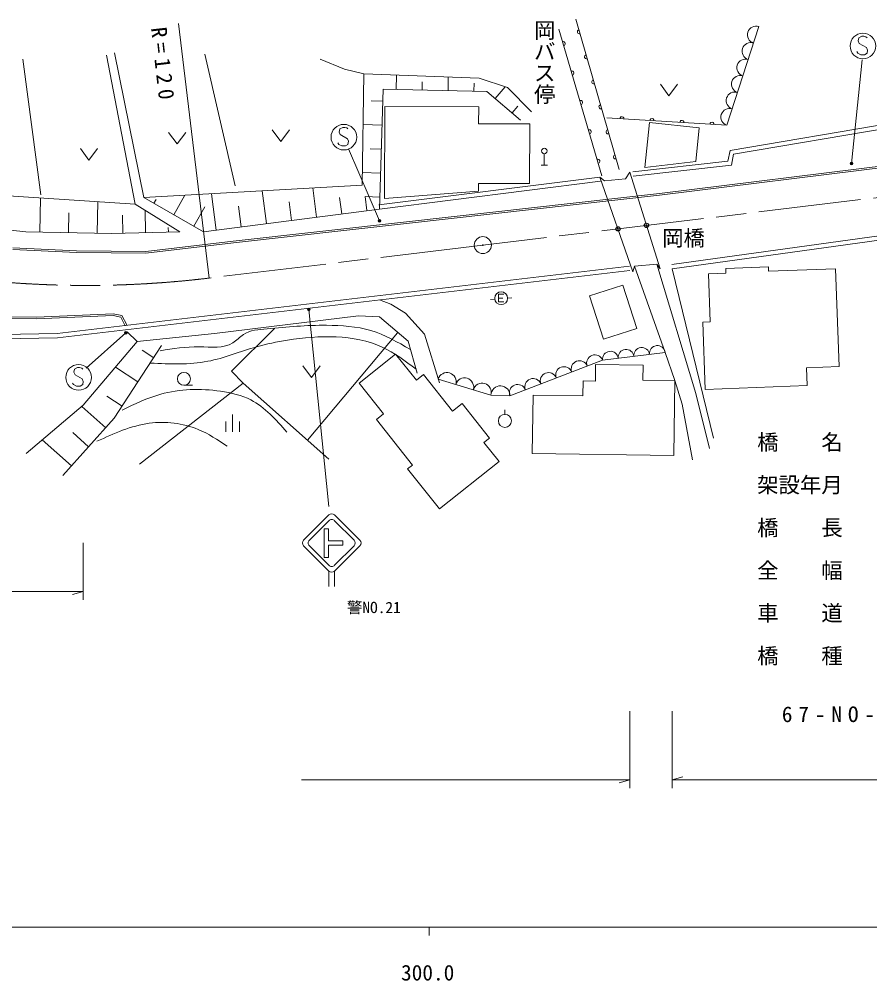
# Model space of a CAD drawing. Units: millimetres, scale not verified. Extents: x 40000 to 680000, y 20000 to 380000.
# Drawn here: x 320079 to 419546, y 198715 to 311225 of the extents above; entities that cross this region are included whole.
import ezdxf
from ezdxf.enums import TextEntityAlignment as Align

# ---------------------------------------------------------------- set-up
doc = ezdxf.new("R2010")
doc.units = ezdxf.units.MM
doc.header["$LTSCALE"] = 1000
doc.header["$PDMODE"] = 32
doc.header["$PDSIZE"] = 500
doc.linetypes.add('CHAIN', pattern=[18.5, 12, -1.5, 3.5, -1.5])
for name, color, linetype, lineweight in [('M-BGD', 7, 'Continuous', 13), ('M-BMK', 2, 'CHAIN', 13), ('M-BMK-SRVR', 3, 'Continuous', 13), ('M-STR-HTXT', 7, 'Continuous', 13), ('M-STR-STR1', 1, 'Continuous', 13), ('M-STR-STRC', 7, 'Continuous', 13), ('M-TTL-BAND', 7, 'Continuous', 13)]:
    doc.layers.add(name, color=color, linetype=linetype, lineweight=lineweight)
doc.layers.add('M-OTRS', color=6, linetype='Continuous')
doc.styles.add('@ＭＳ ゴシック', font='')
doc.styles.add('ＭＳ ゴシック', font='')
doc.styles.get('@ＭＳ ゴシック').set_extended_font_data('@MS Gothic')
doc.styles.get('ＭＳ ゴシック').set_extended_font_data('MS Gothic')

msp = doc.modelspace()

# ---------------------------------------------------------------- linework, layer by layer
at = {"layer": 'M-BGD'}
for p, q in [((390236, 293657), (385176, 311225)), ((383171, 310079), (388231, 292893)), ((402840, 298813), (406563, 310366)), ((331237, 307292), (334663, 290351)), ((322599, 290697), (320498, 306547)), ((333648, 289590), (330285, 307039)), ((341790, 307120), (345323, 291747)), ((358117, 305401), (355253, 306547)), ((360364, 304818), (358117, 305401)), ((360174, 291810), (360364, 304818)), ((360364, 304818), (373879, 304310)), ((364163, 303009), (364198, 304674)), ((367193, 302946), (367213, 303914)), ((370223, 302883), (370255, 304446)), ((373879, 304310), (377178, 303232)), ((362648, 303041), (362204, 289019)), ((374767, 302787), (362648, 303041)), ((373252, 302819), (373271, 303727)), ((378701, 299425), (374767, 302787)), ((375751, 301947), (376921, 303316)), ((377178, 303232), (379970, 300376)), ((395061, 303623), (396061, 302263)), ((396061, 302263), (397061, 303623)), ((362604, 301639), (361233, 301682)), ((362838, 301008), (362799, 290245)), ((373810, 300969), (362838, 301008)), ((373803, 298999), (373810, 300969)), ((377718, 300265), (378379, 301038)), ((388804, 299672), (402840, 298813)), ((403209, 295853), (423571, 299334)), ((349670, 298276), (350670, 296916)), ((350670, 296916), (351670, 298276)), ((362515, 298834), (360277, 298905)), ((373803, 298999), (379794, 298978)), ((379769, 291988), (379794, 298978)), ((393789, 299123), (393244, 293882)), ((399612, 298517), (393789, 299123)), ((399201, 294571), (399612, 298517)), ((403627, 295417), (423647, 298840)), ((337544, 297990), (338544, 296630)), ((338544, 296630), (339544, 297990)), ((394948, 290825), (453593, 298124)), ((394972, 290627), (453618, 297926)), ((327232, 296080), (328232, 294720)), ((328232, 294720), (329232, 296080)), ((362426, 296030), (361112, 296072)), ((381485, 295492), (381485, 294132)), ((402947, 294619), (403209, 295853)), ((403361, 294162), (403627, 295417)), ((381125, 294132), (381845, 294132)), ((391819, 293366), (402947, 294619)), ((391875, 292869), (403361, 294162)), ((393244, 293882), (399201, 294571)), ((362337, 293225), (360195, 293293)), ((362142, 289515), (387991, 292757)), ((360174, 291810), (334663, 290351)), ((354861, 288067), (354418, 291481)), ((362204, 289019), (388054, 292260)), ((373775, 291120), (373778, 292010)), ((373778, 292010), (379769, 291988)), ((396382, 282532), (462240, 291613)), ((311884, 290986), (333648, 289590)), ((322502, 286322), (322577, 290300)), ((341642, 286354), (334663, 290351)), ((338153, 288352), (339454, 290625)), ((343111, 286544), (342559, 290803)), ((348986, 287305), (348489, 291142)), ((357798, 288448), (357549, 290370)), ((362248, 290421), (360522, 290476)), ((360735, 288828), (360522, 290476)), ((373775, 291120), (362799, 290245)), ((365355, 287534), (394948, 290825)), ((365377, 287335), (394972, 290627)), ((396450, 282036), (462293, 291115)), ((329185, 286195), (329255, 289871)), ((338851, 286354), (333648, 289590)), ((335826, 289685), (336087, 290139)), ((340479, 287020), (341781, 289293)), ((346049, 286925), (345734, 289353)), ((351923, 287686), (351641, 289861)), ((325843, 286259), (325887, 288555)), ((332188, 286195), (332138, 288291)), ((334853, 286259), (334791, 288879)), ((362204, 289019), (341642, 286354)), ((320831, 286354), (313978, 287052)), ((345099, 285249), (365355, 287534)), ((345122, 285050), (365377, 287335)), ((330856, 286163), (320831, 286354)), ((338851, 286354), (330856, 286163)), ((337518, 286322), (337506, 286846)), ((334886, 284049), (345099, 285249)), ((334897, 283849), (345122, 285050)), ((319325, 284275), (326761, 283927)), ((319344, 284475), (326767, 284127)), ((326761, 283927), (334897, 283849)), ((326767, 284127), (334886, 284049)), ((399217, 267417), (394652, 282562)), ((324506, 274446), (391431, 282330)), ((324540, 273947), (391489, 281833)), ((392047, 282334), (395620, 272226)), ((396450, 282036), (401278, 262204)), ((400674, 281442), (402732, 281522)), ((400892, 275820), (400674, 281442)), ((402710, 282071), (407686, 282264)), ((402732, 281522), (402710, 282071)), ((407707, 281730), (407686, 282264)), ((407707, 281730), (415531, 282034)), ((415531, 282034), (415976, 270582)), ((376739, 279059), (376139, 279059)), ((376139, 279059), (376139, 278159)), ((386778, 278863), (390686, 280106)), ((390686, 280106), (392303, 275025)), ((363518, 277883), (362213, 278385)), ((375695, 278482), (375199, 278418)), ((376139, 278579), (376649, 278579)), ((376139, 278159), (376739, 278159)), ((377189, 278596), (377688, 278607)), ((388395, 273782), (386778, 278863)), ((365255, 276833), (363518, 277883)), ((367478, 274368), (365255, 276833)), ((315058, 276220), (322107, 276181)), ((315066, 276420), (322103, 276381)), ((322103, 276381), (331070, 276769)), ((322107, 276181), (331053, 276568)), ((331053, 276568), (331944, 276375)), ((331070, 276769), (332076, 276550)), ((331944, 276375), (332486, 275368)), ((332076, 276550), (332662, 275462)), ((342908, 274448), (359759, 276509)), ((359759, 276509), (362224, 276388)), ((362224, 276388), (365579, 273559)), ((400008, 275786), (400892, 275820)), ((400315, 267891), (400008, 275786)), ((332684, 274650), (333865, 273511)), ((344897, 270053), (349948, 275055)), ((392303, 275025), (388395, 273782)), ((318059, 273844), (324540, 273947)), ((318075, 274344), (324506, 274446)), ((327564, 266063), (333865, 273511)), ((333865, 273511), (342908, 274448)), ((353792, 261957), (364317, 274515)), ((365579, 273559), (366629, 269801)), ((369216, 268670), (367478, 274368)), ((336730, 273033), (331192, 264536)), ((335807, 271617), (334436, 272510)), ((364091, 272043), (359816, 268642)), ((366523, 268987), (364091, 272043)), ((377459, 267174), (388306, 271337)), ((388306, 271337), (395620, 272226)), ((395620, 272226), (396754, 268939)), ((333961, 268785), (331322, 270505)), ((346270, 268630), (344897, 270053)), ((353264, 270656), (354264, 269296)), ((354264, 269296), (355264, 270656)), ((387480, 270824), (387453, 268885)), ((387480, 270824), (393048, 270746)), ((393048, 270746), (393024, 268991)), ((412153, 270433), (415976, 270582)), ((412234, 268354), (412153, 270433)), ((366523, 268987), (367354, 269649)), ((370755, 265374), (367354, 269649)), ((369079, 269116), (375237, 267255)), ((386018, 268905), (385993, 267155)), ((386018, 268905), (387453, 268885)), ((393024, 268991), (396754, 268939)), ((396754, 268939), (396632, 260194)), ((396754, 268939), (397600, 266164)), ((334157, 259165), (346270, 268630)), ((339341, 268388), (340341, 268388)), ((346270, 268630), (356274, 259754)), ((362681, 265039), (359816, 268642)), ((412234, 268354), (400315, 267891)), ((332115, 265952), (330318, 267123)), ((375237, 267255), (377459, 267174)), ((380076, 260425), (380171, 267236)), ((380171, 267236), (385993, 267155)), ((400793, 260992), (399217, 267417)), ((320880, 260430), (327564, 266063)), ((330190, 263422), (327404, 265929)), ((370755, 265374), (371873, 266263)), ((375086, 262224), (371873, 266263)), ((397600, 266164), (398813, 259658)), ((331192, 264536), (325177, 257852)), ((345028, 264960), (345028, 262960)), ((361852, 264379), (362681, 265039)), ((376872, 264991), (376872, 265511)), ((344228, 264160), (344228, 262960)), ((345828, 264160), (345828, 262960)), ((366081, 259064), (361852, 264379)), ((328184, 261194), (326328, 262865)), ((374415, 261690), (375086, 262224)), ((326179, 258966), (322777, 262029)), ((376188, 259462), (374415, 261690)), ((396632, 260194), (380076, 260425)), ((365498, 258599), (366081, 259064)), ((369221, 253919), (376188, 259462)), ((365498, 258599), (369221, 253919))]:
    msp.add_line(p, q, dxfattribs=at)
for centre, radius in [((381485, 295812), 320), ((376439, 278579), 750), ((339341, 269148), 760), ((376872, 264231), 760)]:
    msp.add_circle(centre, radius, dxfattribs=at)
for centre, radius, start, end in [((385598, 309761), 250, 106.0687, 286.0687), ((406253, 309403), 1012, 72.13514, 252.13514), ((383677, 308361), 250, 286.40677, 106.40677), ((405632, 307478), 1012, 72.13514, 252.13514), ((386441, 306833), 250, 106.0687, 286.0687), ((405012, 305552), 1012, 72.13514, 252.13514), ((384689, 304923), 250, 286.40677, 106.40677), ((387284, 303905), 250, 106.0687, 286.0687), ((404391, 303627), 1012, 72.13514, 252.13514), ((403771, 301701), 1012, 72.13514, 252.13514), ((385701, 301486), 250, 286.40677, 106.40677), ((388128, 300977), 250, 106.0687, 286.0687), ((403150, 299776), 1012, 72.13514, 252.13514), ((390559, 299565), 250, 356.49647, 176.49647), ((394067, 299350), 250, 356.49647, 176.49647), ((397576, 299135), 250, 356.49647, 176.49647), ((386713, 298049), 250, 286.40677, 106.40677), ((388971, 298049), 250, 106.0687, 286.0687), ((401085, 298920), 250, 356.49647, 176.49647), ((387725, 294612), 250, 286.40677, 106.40677), ((389815, 295121), 250, 106.0687, 286.0687), ((389220, 271448), 921, 6.93013, 186.93013), ((391049, 271670), 921, 6.93013, 186.93013), ((392877, 271892), 921, 6.93013, 186.93013), ((394706, 272115), 921, 6.93013, 186.93013), ((385594, 270296), 968, 20.99433, 200.99433), ((387402, 270990), 968, 20.99433, 200.99433), ((383787, 269602), 968, 20.99433, 200.99433), ((370106, 268806), 1072, 343.18174, 163.18174), ((372158, 268186), 1072, 343.18174, 163.18174), ((380171, 268215), 968, 20.99433, 200.99433), ((381979, 268909), 968, 20.99433, 200.99433), ((374211, 267565), 1072, 343.18174, 163.18174), ((376348, 267215), 1112, 357.91743, 177.91743), ((378363, 267521), 968, 20.99433, 200.99433)]:
    msp.add_arc(centre, radius, start, end, dxfattribs=at)
for points, knots in [([(336573, 272432), (338059, 272673), (339545, 272914), (341149, 272894), (342522, 272878), (343981, 272671), (345057, 273357), (345488, 273632), (345857, 274049), (346292, 274334), (347082, 274844), (348086, 274917), (349068, 275003), (351436, 275243), (353687, 275422), (356010, 275414), (357757, 275408), (359546, 275296), (361204, 274797), (362830, 274308), (364331, 273447), (365831, 272586)], [0, 0, 0, 0, 1, 1, 1, 2, 2, 2, 3, 3, 3, 4, 4, 4, 5, 5, 5, 6, 6, 6, 7, 7, 7, 7]), ([(335442, 270992), (337698, 270887), (339954, 270781), (342126, 271198), (344061, 271568), (345929, 272352), (347834, 272894), (349012, 273230), (350204, 273472), (351434, 273666), (355154, 274252), (359218, 274389), (362541, 272843), (363949, 272188), (365225, 271230), (366500, 270272)], [0, 0, 0, 0, 1, 1, 1, 2, 2, 2, 3, 3, 3, 4, 4, 4, 5, 5, 5, 5]), ([(332099, 265490), (333581, 266197), (335063, 266904), (336624, 267341), (338861, 267968), (341263, 268041), (343618, 267701), (344860, 267522), (346090, 267227), (347166, 266673), (348810, 265826), (350096, 264372), (351382, 262919)], [0, 0, 0, 0, 1, 1, 1, 2, 2, 2, 3, 3, 3, 4, 4, 4, 4]), ([(329168, 261839), (331156, 262750), (333145, 263662), (335287, 263947), (337192, 264201), (339219, 263961), (340995, 263227), (342204, 262728), (343296, 262001), (344389, 261273)], [0, 0, 0, 0, 1, 1, 1, 2, 2, 2, 3, 3, 3, 3])]:
    msp.add_open_spline(points, degree=3, knots=knots, dxfattribs=at)
at = {"layer": 'M-BMK'}
for p, q in [((473578, 296756), (374297, 284794)), ((374297, 284794), (342291, 280937))]:
    msp.add_line(p, q, dxfattribs=at)
msp.add_arc((327936, 400075), 120000, 244.98901, 276.87047, dxfattribs=at)
at = {"layer": 'M-BMK-SRVR'}
for radius in [1000, 40]:
    msp.add_circle((374297, 284794), radius, dxfattribs=at)
at = {"layer": 'M-OTRS'}
for p in [(390100, 286698), (393436, 287100)]:
    msp.add_point(p, dxfattribs=at)
at = {"layer": 'M-STR-HTXT'}
for p, q in [((338702, 310722), (342291, 280937)), ((327564, 243282), (327564, 249977)), ((276352, 244282), (327564, 244282)), ((327564, 244282), (326314, 243932)), ((391471, 221238), (391471, 230245)), ((396450, 230245), (396450, 221238)), ((353071, 222238), (391471, 222238)), ((391471, 222238), (390221, 221888)), ((396450, 222238), (397700, 222588)), ((396450, 222238), (513866, 222238))]:
    msp.add_line(p, q, dxfattribs=at)
at = {"layer": 'M-STR-STR1'}
for p, q in [((387991, 292757), (388510, 292298)), ((387991, 292757), (391857, 281649)), ((388510, 292298), (390982, 292565)), ((390982, 292565), (391477, 293325)), ((395032, 282029), (391477, 293325)), ((392047, 282334), (394652, 282562)), ((394652, 282562), (395032, 282029)), ((391857, 281649), (392047, 282334))]:
    msp.add_line(p, q, dxfattribs=at)
at = {"layer": 'M-STR-STRC'}
for p, q in [((418265, 309053), (418205, 308693)), ((418205, 308693), (418325, 308393)), ((418625, 309233), (418265, 309053)), ((418325, 308393), (419165, 307913)), ((418865, 309233), (418625, 309233)), ((419105, 309173), (418865, 309233)), ((419225, 309053), (419105, 309173)), ((418145, 307253), (418025, 307433)), ((418505, 307073), (418145, 307253)), ((419225, 307253), (418925, 307073)), ((419165, 307913), (419285, 307613)), ((419285, 307613), (419225, 307253)), ((418643, 306463), (417420, 294336)), ((418925, 307073), (418505, 307073)), ((357562, 298386), (357502, 298026)), ((357922, 298566), (357562, 298386)), ((358162, 298566), (357922, 298566)), ((358402, 298506), (358162, 298566)), ((358522, 298386), (358402, 298506)), ((357502, 298026), (357622, 297726)), ((357622, 297726), (358462, 297246)), ((358462, 297246), (358582, 296946)), ((357442, 296586), (357322, 296766)), ((357802, 296406), (357442, 296586)), ((358222, 296406), (357802, 296406)), ((358522, 296586), (358222, 296406)), ((358582, 296946), (358522, 296586)), ((358567, 296070), (362219, 287643)), ((356285, 254221), (353937, 277273)), ((332544, 274534), (327913, 270396)), ((326542, 270276), (326482, 269916)), ((326902, 270456), (326542, 270276)), ((327142, 270456), (326902, 270456)), ((327382, 270396), (327142, 270456)), ((327502, 270276), (327382, 270396)), ((326482, 269916), (326602, 269616)), ((326602, 269616), (327442, 269136)), ((327442, 269136), (327562, 268836)), ((326422, 268476), (326302, 268656)), ((326782, 268296), (326422, 268476)), ((327202, 268296), (326782, 268296)), ((327502, 268476), (327202, 268296)), ((327562, 268836), (327502, 268476)), ((356285, 253223), (353340, 250279)), ((356963, 253223), (359908, 250279)), ((354019, 250279), (356285, 252545)), ((356963, 252545), (359229, 250279)), ((355723, 248226), (355723, 251587)), ((355723, 251587), (356263, 251587)), ((356263, 251587), (356263, 250206)), ((356263, 250206), (357924, 250206)), ((357924, 250206), (357924, 249666)), ((356285, 246656), (353340, 249600)), ((354019, 249600), (356285, 247334)), ((356263, 248226), (356263, 249666)), ((356263, 249666), (357924, 249666)), ((359908, 249600), (356963, 246656)), ((356963, 247334), (359229, 249600)), ((356263, 248226), (355723, 248226)), ((356285, 246656), (356285, 244863)), ((356963, 246656), (356963, 244863))]:
    msp.add_line(p, q, dxfattribs=at)
for centre, radius in [((418745, 308093), 1500), ((358042, 297426), 1500), ((417420, 294336), 150), ((417420, 294336), 90), ((417420, 294336), 30), ((362219, 287643), 150), ((362219, 287643), 90), ((362219, 287643), 30), ((353937, 277273), 150), ((353937, 277273), 90), ((353937, 277273), 30), ((332544, 274534), 150), ((332544, 274534), 90), ((332544, 274534), 30), ((327022, 269316), 1500)]:
    msp.add_circle(centre, radius, dxfattribs=at)
for centre, start, end in [((356624, 252884), 45, 135), ((356624, 252205), 44.99985, 135), ((353679, 249939), 135, 225), ((354358, 249939), 135, 225.00005), ((358890, 249939), 315.00011, 44.99984), ((359568, 249939), 315, 45), ((356624, 247674), 225.00005, 315.00011), ((356624, 246995), 225, 315)]:
    msp.add_arc(centre, 480, start, end, dxfattribs=at)
at = {"layer": 'M-TTL-BAND'}
for p, q in [((40000, 205000), (579000, 205000)), ((368000, 205000), (368000, 204000))]:
    msp.add_line(p, q, dxfattribs=at)

# ---------------------------------------------------------------- texts
at = {"layer": 'M-BGD', "style": '@ＭＳ ゴシック'}
msp.add_text('岡バス停', height=1833, rotation=270, dxfattribs=at).set_placement((380034, 311214), align=Align.BOTTOM_LEFT)
at = {"layer": 'M-STR-HTXT', "color": 1, "style": 'ＭＳ ゴシック'}
for s, p in [('岡橋', (395267, 284159)), ('橋\u3000\u3000名', (406380, 260267)), ('架設年月', (406380, 255267)), ('橋\u3000\u3000長', (406380, 250267)), ('全\u3000\u3000幅', (406380, 245267)), ('車\u3000\u3000道', (406380, 240267)), ('橋\u3000\u3000種', (406380, 235267))]:
    msp.add_text(s, height=1833, dxfattribs=at).set_placement(p, align=Align.BOTTOM_LEFT)
at = {"layer": 'M-STR-HTXT', "insert": (335451, 310204), "char_height": 1833, "attachment_point": 7, "rotation": 276.4, "style": 'ＭＳ ゴシック'}
msp.add_mtext('\\T1.46;R=120', dxfattribs=at)
at = {"layer": 'M-STR-STR1', "insert": (409260, 228953), "char_height": 1833, "attachment_point": 7, "style": 'ＭＳ ゴシック'}
msp.add_mtext('\\T1.55;67-NO-140', dxfattribs=at)
at = {"layer": 'M-STR-STRC', "style": 'ＭＳ ゴシック'}
msp.add_text('警NO.21', height=1320, dxfattribs=at).set_placement((358409, 241341), align=Align.BOTTOM_LEFT)
at = {"layer": 'M-TTL-BAND', "style": 'ＭＳ ゴシック'}
msp.add_text('300.0', height=1833, dxfattribs=at).set_placement((367844, 198195), align=Align.BOTTOM_CENTER)

doc.saveas('drawing.dxf')
